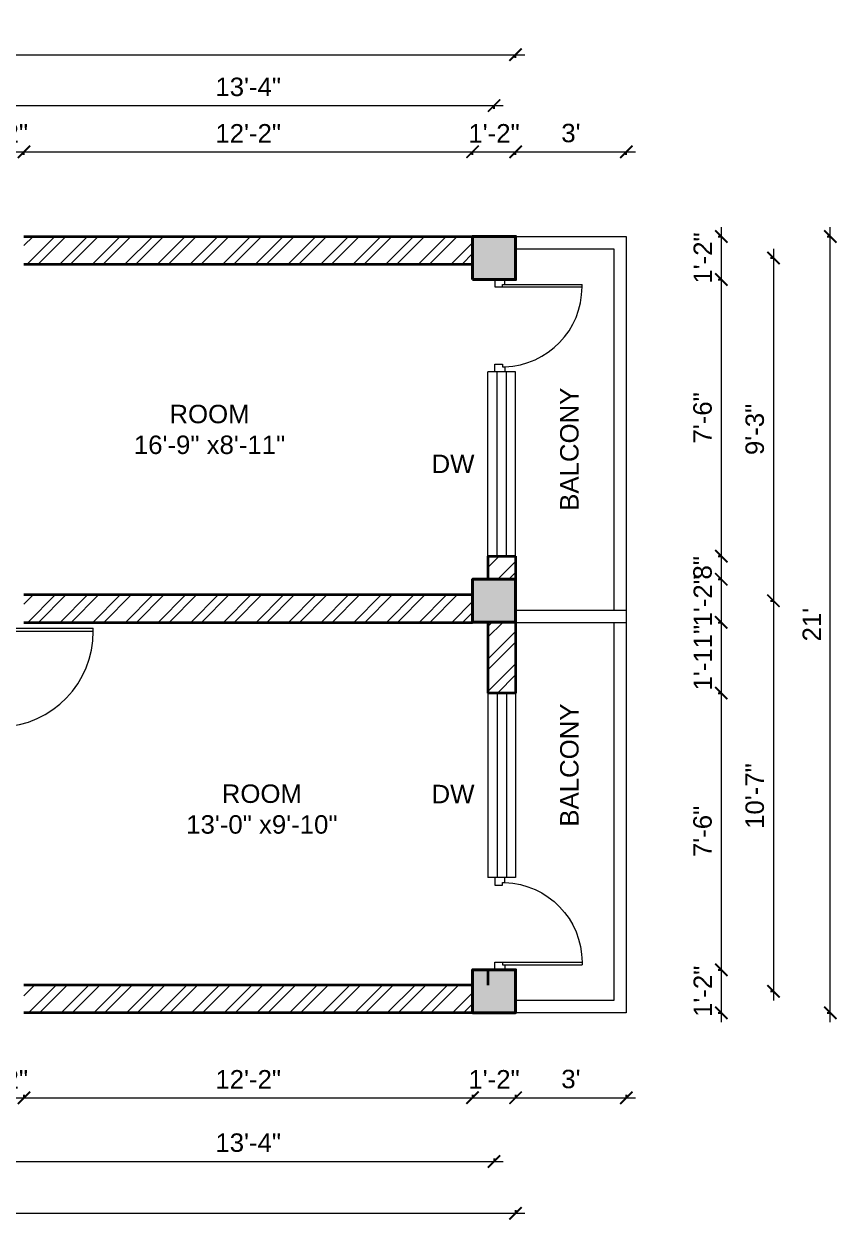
# Model space of a CAD drawing. Header units: inches. Extents: x -12071822 to 12321209, y -1222525 to 1319227.
# Drawn here: x 116787.4 to 117051.8, y 37212.5 to 37601.5 of the extents above; entities that cross this region are included whole.
import ezdxf

# ---------------------------------------------------------------- set-up
doc = ezdxf.new("R2010")
doc.units = ezdxf.units.IN
doc.header["$MEASUREMENT"] = 0
doc.header["$PDMODE"] = 35
for name, color, linetype, lineweight in [('Column', 181, 'Continuous', 40), ('Dimension', 130, 'Continuous', 9), ('Hatch', 9, 'Continuous', 9), ('Stairs', 61, 'Continuous', 18), ('TEXT', 255, 'Continuous', 35), ('Walls', 11, 'Continuous', 35), ('Windows', 151, 'Continuous', 15)]:
    doc.layers.add(name, color=color, linetype=linetype, lineweight=lineweight)
doc.styles.get("Standard").update_dxf_attribs({"font": 'arial.ttf'})
doc.dimstyles.get("Standard").update_dxf_attribs({"dimtxt": 6, "dimasz": 4, "dimexe": 0, "dimexo": 6, "dimgap": 3, "dimtad": 1, "dimdec": 0, "dimzin": 0, "dimdsep": 46, "dimlunit": 4, "dimtxsty": 'Standard', "dimblk": 'ARCHTICK', "dimcen": 0.09, "dimdle": 3, "dimclrd": 256, "dimadec": 0, "dimazin": 0, "dimtfac": 1, "dimtdec": 0, "dimtofl": 0, "dimtmove": 0, "dimatfit": 3, "dimfxl": 1, "dimfxlon": 1, "dimtolj": 1, "dimtzin": 0, "dimlwd": -1, "dimarcsym": 0})
pattern_1 = [(45, (-6139.794, -1273.291), (-5.30330086, 5.30330086), []), (45, (-6136.258, -1273.291), (-5.30330086, 5.30330086), [])]

# ---------------------------------------------------------------- blocks, each defined once
blk = doc.blocks.new('colm')
at = {"layer": 'Hatch'}
h = blk.add_hatch(color=256, dxfattribs=at)
h.dxf.hatch_style = 1
h.paths.add_polyline_path([(66705.71, 8319.73), (66705.71, 8307.73), (66717.71, 8307.73), (66717.71, 8319.73)])
at = {"layer": 'Column'}
blk.add_lwpolyline([(66705.71, 8307.73), (66717.71, 8307.73), (66717.71, 8319.73), (66705.71, 8319.73)], close=True, dxfattribs=at)
blk = doc.blocks.new('_ArchTick')
at = {"color": 0, "linetype": 'ByBlock', "const_width": 0.15}
blk.add_lwpolyline([(-0.5, -0.5), (0.5, 0.5)], dxfattribs=at)
blk = doc.blocks.new('*D1687')
at = {"layer": 'Defpoints', "color": 0, "transparency": 16777216}
for p in [(116787.43, 37559.94), (116773.43, 37532.41), (116787.43, 37532.41)]:
    blk.add_point(p, dxfattribs=at)
at = {"layer": 'Dimension', "transparency": 16777216}
blk.add_line((116770.43, 37559.94), (116790.43, 37559.94), dxfattribs=at)
at = {"layer": 'Dimension', "color": 0, "lineweight": -2, "transparency": 16777216}
for p, q in [((116773.43, 37558.94), (116773.43, 37559.94)), ((116787.43, 37558.94), (116787.43, 37559.94))]:
    blk.add_line(p, q, dxfattribs=at)
at = {"layer": 'Dimension', "transparency": 16777216, "xscale": 4, "yscale": 4, "zscale": 4, "rotation": 180}
blk.add_blockref('_ArchTick', (116773.43, 37559.94), dxfattribs=at)
at = {"layer": 'Dimension', "transparency": 16777216, "xscale": 4, "yscale": 4, "zscale": 4}
blk.add_blockref('_ArchTick', (116787.43, 37559.94), dxfattribs=at)
at = {"layer": 'Dimension', "color": 0, "lineweight": -2, "transparency": 16777216, "insert": (116780.43, 37565.96), "char_height": 6, "attachment_point": 5}
blk.add_mtext('\\A1;1\'-2"', dxfattribs=at)
blk = doc.blocks.new('*D1688')
at = {"layer": 'Defpoints', "color": 0, "transparency": 16777216}
for p in [(116933.3, 37559.94), (116787.43, 37532.41), (116933.3, 37532.41)]:
    blk.add_point(p, dxfattribs=at)
at = {"layer": 'Dimension', "transparency": 16777216}
blk.add_line((116784.43, 37559.94), (116936.3, 37559.94), dxfattribs=at)
at = {"layer": 'Dimension', "color": 0, "lineweight": -2, "transparency": 16777216}
for p, q in [((116787.43, 37558.94), (116787.43, 37559.94)), ((116933.3, 37558.94), (116933.3, 37559.94))]:
    blk.add_line(p, q, dxfattribs=at)
at = {"layer": 'Dimension', "transparency": 16777216, "xscale": 4, "yscale": 4, "zscale": 4, "rotation": 180}
blk.add_blockref('_ArchTick', (116787.43, 37559.94), dxfattribs=at)
at = {"layer": 'Dimension', "transparency": 16777216, "xscale": 4, "yscale": 4, "zscale": 4}
blk.add_blockref('_ArchTick', (116933.3, 37559.94), dxfattribs=at)
at = {"layer": 'Dimension', "color": 0, "lineweight": -2, "transparency": 16777216, "insert": (116860.36, 37565.96), "char_height": 6, "attachment_point": 5}
blk.add_mtext('\\A1;12\'-2"', dxfattribs=at)
blk = doc.blocks.new('*D1579')
at = {"layer": 'Defpoints', "color": 0, "transparency": 16777216}
for p in [(116947.3, 37559.94), (116933.3, 37532.41), (116947.3, 37532.41)]:
    blk.add_point(p, dxfattribs=at)
at = {"layer": 'Dimension', "transparency": 16777216}
blk.add_line((116930.3, 37559.94), (116950.3, 37559.94), dxfattribs=at)
at = {"layer": 'Dimension', "color": 0, "lineweight": -2, "transparency": 16777216}
for p, q in [((116933.3, 37558.94), (116933.3, 37559.94)), ((116947.3, 37558.94), (116947.3, 37559.94))]:
    blk.add_line(p, q, dxfattribs=at)
at = {"layer": 'Dimension', "transparency": 16777216, "xscale": 4, "yscale": 4, "zscale": 4, "rotation": 180}
blk.add_blockref('_ArchTick', (116933.3, 37559.94), dxfattribs=at)
at = {"layer": 'Dimension', "transparency": 16777216, "xscale": 4, "yscale": 4, "zscale": 4}
blk.add_blockref('_ArchTick', (116947.3, 37559.94), dxfattribs=at)
at = {"layer": 'Dimension', "color": 0, "lineweight": -2, "transparency": 16777216, "insert": (116940.3, 37565.96), "char_height": 6, "attachment_point": 5}
blk.add_mtext('\\A1;1\'-2"', dxfattribs=at)
blk = doc.blocks.new('*D1691')
at = {"layer": 'Defpoints', "color": 0, "transparency": 16777216}
for p in [(116940.3, 37574.96), (116780.43, 37532.41), (116940.3, 37532.41)]:
    blk.add_point(p, dxfattribs=at)
at = {"layer": 'Dimension', "transparency": 16777216}
blk.add_line((116777.43, 37574.96), (116943.3, 37574.96), dxfattribs=at)
at = {"layer": 'Dimension', "color": 0, "lineweight": -2, "transparency": 16777216}
for p, q in [((116780.43, 37573.96), (116780.43, 37574.96)), ((116940.3, 37573.96), (116940.3, 37574.96))]:
    blk.add_line(p, q, dxfattribs=at)
at = {"layer": 'Dimension', "transparency": 16777216, "xscale": 4, "yscale": 4, "zscale": 4, "rotation": 180}
blk.add_blockref('_ArchTick', (116780.43, 37574.96), dxfattribs=at)
at = {"layer": 'Dimension', "transparency": 16777216, "xscale": 4, "yscale": 4, "zscale": 4}
blk.add_blockref('_ArchTick', (116940.3, 37574.96), dxfattribs=at)
at = {"layer": 'Dimension', "color": 0, "lineweight": -2, "transparency": 16777216, "insert": (116860.36, 37581.03), "char_height": 6, "attachment_point": 5}
blk.add_mtext('\\A1;13\'-4"', dxfattribs=at)
blk = doc.blocks.new('*D1580')
at = {"layer": 'Defpoints', "color": 0, "transparency": 16777216}
for p in [(116947.3, 37591.53), (116447.61, 37532.41), (116947.3, 37532.41)]:
    blk.add_point(p, dxfattribs=at)
at = {"layer": 'Dimension', "transparency": 16777216}
blk.add_line((116444.61, 37591.53), (116950.3, 37591.53), dxfattribs=at)
at = {"layer": 'Dimension', "color": 0, "lineweight": -2, "transparency": 16777216}
for p, q in [((116447.61, 37590.53), (116447.61, 37591.53)), ((116947.3, 37590.53), (116947.3, 37591.53))]:
    blk.add_line(p, q, dxfattribs=at)
at = {"layer": 'Dimension', "transparency": 16777216, "xscale": 4, "yscale": 4, "zscale": 4, "rotation": 180}
blk.add_blockref('_ArchTick', (116447.61, 37591.53), dxfattribs=at)
at = {"layer": 'Dimension', "transparency": 16777216, "xscale": 4, "yscale": 4, "zscale": 4}
blk.add_blockref('_ArchTick', (116947.3, 37591.53), dxfattribs=at)
at = {"layer": 'Dimension', "color": 0, "lineweight": -2, "transparency": 16777216, "insert": (116697.45, 37597.6), "char_height": 6, "attachment_point": 5}
blk.add_mtext('\\A1;41\'-8"', dxfattribs=at)
blk = doc.blocks.new('*D1703')
at = {"layer": 'Defpoints', "color": 0, "transparency": 16777216}
for p in [(116773.43, 37279.91), (116787.43, 37279.91), (116787.43, 37252.28)]:
    blk.add_point(p, dxfattribs=at)
at = {"layer": 'Dimension', "transparency": 16777216}
blk.add_line((116770.43, 37252.28), (116790.43, 37252.28), dxfattribs=at)
at = {"layer": 'Dimension', "color": 0, "lineweight": -2, "transparency": 16777216}
for p, q in [((116773.43, 37253.28), (116773.43, 37252.28)), ((116787.43, 37253.28), (116787.43, 37252.28))]:
    blk.add_line(p, q, dxfattribs=at)
at = {"layer": 'Dimension', "transparency": 16777216, "xscale": 4, "yscale": 4, "zscale": 4, "rotation": 180}
blk.add_blockref('_ArchTick', (116773.43, 37252.28), dxfattribs=at)
at = {"layer": 'Dimension', "transparency": 16777216, "xscale": 4, "yscale": 4, "zscale": 4}
blk.add_blockref('_ArchTick', (116787.43, 37252.28), dxfattribs=at)
at = {"layer": 'Dimension', "color": 0, "lineweight": -2, "transparency": 16777216, "insert": (116780.43, 37258.29), "char_height": 6, "attachment_point": 5}
blk.add_mtext('\\A1;1\'-2"', dxfattribs=at)
blk = doc.blocks.new('*D1704')
at = {"layer": 'Defpoints', "color": 0, "transparency": 16777216}
for p in [(116787.43, 37279.91), (116933.3, 37279.91), (116933.3, 37252.28)]:
    blk.add_point(p, dxfattribs=at)
at = {"layer": 'Dimension', "transparency": 16777216}
blk.add_line((116784.43, 37252.28), (116936.3, 37252.28), dxfattribs=at)
at = {"layer": 'Dimension', "color": 0, "lineweight": -2, "transparency": 16777216}
for p, q in [((116787.43, 37253.28), (116787.43, 37252.28)), ((116933.3, 37253.28), (116933.3, 37252.28))]:
    blk.add_line(p, q, dxfattribs=at)
at = {"layer": 'Dimension', "transparency": 16777216, "xscale": 4, "yscale": 4, "zscale": 4, "rotation": 180}
blk.add_blockref('_ArchTick', (116787.43, 37252.28), dxfattribs=at)
at = {"layer": 'Dimension', "transparency": 16777216, "xscale": 4, "yscale": 4, "zscale": 4}
blk.add_blockref('_ArchTick', (116933.3, 37252.28), dxfattribs=at)
at = {"layer": 'Dimension', "color": 0, "lineweight": -2, "transparency": 16777216, "insert": (116860.36, 37258.29), "char_height": 6, "attachment_point": 5}
blk.add_mtext('\\A1;12\'-2"', dxfattribs=at)
blk = doc.blocks.new('*D1705')
at = {"layer": 'Defpoints', "color": 0, "transparency": 16777216}
for p in [(116933.3, 37279.91), (116947.3, 37279.91), (116947.3, 37252.28)]:
    blk.add_point(p, dxfattribs=at)
at = {"layer": 'Dimension', "transparency": 16777216}
blk.add_line((116930.3, 37252.28), (116950.3, 37252.28), dxfattribs=at)
at = {"layer": 'Dimension', "color": 0, "lineweight": -2, "transparency": 16777216}
for p, q in [((116933.3, 37253.28), (116933.3, 37252.28)), ((116947.3, 37253.28), (116947.3, 37252.28))]:
    blk.add_line(p, q, dxfattribs=at)
at = {"layer": 'Dimension', "transparency": 16777216, "xscale": 4, "yscale": 4, "zscale": 4, "rotation": 180}
blk.add_blockref('_ArchTick', (116933.3, 37252.28), dxfattribs=at)
at = {"layer": 'Dimension', "transparency": 16777216, "xscale": 4, "yscale": 4, "zscale": 4}
blk.add_blockref('_ArchTick', (116947.3, 37252.28), dxfattribs=at)
at = {"layer": 'Dimension', "color": 0, "lineweight": -2, "transparency": 16777216, "insert": (116940.3, 37258.29), "char_height": 6, "attachment_point": 5}
blk.add_mtext('\\A1;1\'-2"', dxfattribs=at)
blk = doc.blocks.new('*D1708')
at = {"layer": 'Defpoints', "color": 0, "transparency": 16777216}
for p in [(116780.43, 37279.91), (116940.3, 37279.91), (116940.3, 37231.58)]:
    blk.add_point(p, dxfattribs=at)
at = {"layer": 'Dimension', "transparency": 16777216}
blk.add_line((116777.43, 37231.58), (116943.3, 37231.58), dxfattribs=at)
at = {"layer": 'Dimension', "color": 0, "lineweight": -2, "transparency": 16777216}
for p, q in [((116780.43, 37232.58), (116780.43, 37231.58)), ((116940.3, 37232.58), (116940.3, 37231.58))]:
    blk.add_line(p, q, dxfattribs=at)
at = {"layer": 'Dimension', "transparency": 16777216, "xscale": 4, "yscale": 4, "zscale": 4, "rotation": 180}
blk.add_blockref('_ArchTick', (116780.43, 37231.58), dxfattribs=at)
at = {"layer": 'Dimension', "transparency": 16777216, "xscale": 4, "yscale": 4, "zscale": 4}
blk.add_blockref('_ArchTick', (116940.3, 37231.58), dxfattribs=at)
at = {"layer": 'Dimension', "color": 0, "lineweight": -2, "transparency": 16777216, "insert": (116860.36, 37237.65), "char_height": 6, "attachment_point": 5}
blk.add_mtext('\\A1;13\'-4"', dxfattribs=at)
blk = doc.blocks.new('*D1583')
at = {"layer": 'Defpoints', "color": 0, "transparency": 16777216}
for p in [(116447.61, 37356.91), (116947.3, 37279.91), (116947.3, 37214.71)]:
    blk.add_point(p, dxfattribs=at)
at = {"layer": 'Dimension', "color": 0, "lineweight": -2, "transparency": 16777216}
for p, q in [((116447.61, 37215.71), (116447.61, 37214.71)), ((116947.3, 37215.71), (116947.3, 37214.71))]:
    blk.add_line(p, q, dxfattribs=at)
at = {"layer": 'Dimension', "transparency": 16777216}
blk.add_line((116444.61, 37214.71), (116950.3, 37214.71), dxfattribs=at)
at = {"layer": 'Dimension', "transparency": 16777216, "xscale": 4, "yscale": 4, "zscale": 4, "rotation": 180}
blk.add_blockref('_ArchTick', (116447.61, 37214.71), dxfattribs=at)
at = {"layer": 'Dimension', "transparency": 16777216, "xscale": 4, "yscale": 4, "zscale": 4}
blk.add_blockref('_ArchTick', (116947.3, 37214.71), dxfattribs=at)
at = {"layer": 'Dimension', "color": 0, "lineweight": -2, "transparency": 16777216, "insert": (116697.45, 37220.78), "char_height": 6, "attachment_point": 5}
blk.add_mtext('\\A1;41\'-8"', dxfattribs=at)
blk = doc.blocks.new('*D1584')
at = {"layer": 'Defpoints', "color": 0, "transparency": 16777216}
for p in [(116947.3, 37532.41), (116947.3, 37518.41), (117014.19, 37518.41)]:
    blk.add_point(p, dxfattribs=at)
at = {"layer": 'Dimension', "transparency": 16777216}
blk.add_line((117014.19, 37535.41), (117014.19, 37515.41), dxfattribs=at)
at = {"layer": 'Dimension', "color": 0, "lineweight": -2, "transparency": 16777216}
for p, q in [((117013.19, 37532.41), (117014.19, 37532.41)), ((117013.19, 37518.41), (117014.19, 37518.41))]:
    blk.add_line(p, q, dxfattribs=at)
at = {"layer": 'Dimension', "transparency": 16777216, "xscale": 4, "yscale": 4, "zscale": 4}
for p, rotation in [((117014.19, 37532.41), 90), ((117014.19, 37518.41), 270)]:
    blk.add_blockref('_ArchTick', p, dxfattribs=dict(at, rotation=rotation))
at = {"layer": 'Dimension', "color": 0, "lineweight": -2, "transparency": 16777216, "insert": (117008.18, 37525.41), "char_height": 6, "attachment_point": 5, "rotation": 90}
blk.add_mtext('\\A1;1\'-2"', dxfattribs=at)
blk = doc.blocks.new('*D1585')
at = {"layer": 'Defpoints', "color": 0, "transparency": 16777216}
for p in [(116947.3, 37525.41), (116947.3, 37413.91), (117031.16, 37413.91)]:
    blk.add_point(p, dxfattribs=at)
at = {"layer": 'Dimension', "transparency": 16777216}
blk.add_line((117031.16, 37528.41), (117031.16, 37410.91), dxfattribs=at)
at = {"layer": 'Dimension', "color": 0, "lineweight": -2, "transparency": 16777216}
for p, q in [((117030.16, 37525.41), (117031.16, 37525.41)), ((117030.16, 37413.91), (117031.16, 37413.91))]:
    blk.add_line(p, q, dxfattribs=at)
at = {"layer": 'Dimension', "transparency": 16777216, "xscale": 4, "yscale": 4, "zscale": 4}
for p, rotation in [((117031.16, 37525.41), 90), ((117031.16, 37413.91), 270)]:
    blk.add_blockref('_ArchTick', p, dxfattribs=dict(at, rotation=rotation))
at = {"layer": 'Dimension', "color": 0, "lineweight": -2, "transparency": 16777216, "insert": (117025.1, 37469.66), "char_height": 6, "attachment_point": 5, "rotation": 90}
blk.add_mtext('\\A1;9\'-3"', dxfattribs=at)
blk = doc.blocks.new('*D1709')
at = {"layer": 'Defpoints', "color": 0, "transparency": 16777216}
for p in [(116947.3, 37413.91), (116947.3, 37286.91), (117031.16, 37286.91)]:
    blk.add_point(p, dxfattribs=at)
at = {"layer": 'Dimension', "color": 0, "lineweight": -2, "transparency": 16777216}
for p, q in [((117030.16, 37413.91), (117031.16, 37413.91)), ((117030.16, 37286.91), (117031.16, 37286.91))]:
    blk.add_line(p, q, dxfattribs=at)
at = {"layer": 'Dimension', "transparency": 16777216}
blk.add_line((117031.16, 37416.91), (117031.16, 37283.91), dxfattribs=at)
at = {"layer": 'Dimension', "transparency": 16777216, "xscale": 4, "yscale": 4, "zscale": 4}
for p, rotation in [((117031.16, 37413.91), 90), ((117031.16, 37286.91), 270)]:
    blk.add_blockref('_ArchTick', p, dxfattribs=dict(at, rotation=rotation))
at = {"layer": 'Dimension', "color": 0, "lineweight": -2, "transparency": 16777216, "insert": (117025.1, 37350.41), "char_height": 6, "attachment_point": 5, "rotation": 90}
blk.add_mtext('\\A1;10\'-7"', dxfattribs=at)
blk = doc.blocks.new('*D1586')
at = {"layer": 'Defpoints', "color": 0, "transparency": 16777216}
for p in [(116947.3, 37532.41), (117049.63, 37532.41), (116947.3, 37279.91)]:
    blk.add_point(p, dxfattribs=at)
at = {"layer": 'Dimension', "transparency": 16777216}
blk.add_line((117049.63, 37276.91), (117049.63, 37535.41), dxfattribs=at)
at = {"layer": 'Dimension', "color": 0, "lineweight": -2, "transparency": 16777216}
for p, q in [((117048.63, 37532.41), (117049.63, 37532.41)), ((117048.63, 37279.91), (117049.63, 37279.91))]:
    blk.add_line(p, q, dxfattribs=at)
at = {"layer": 'Dimension', "transparency": 16777216, "xscale": 4, "yscale": 4, "zscale": 4}
for p, rotation in [((117049.63, 37532.41), 90), ((117049.63, 37279.91), 270)]:
    blk.add_blockref('_ArchTick', p, dxfattribs=dict(at, rotation=rotation))
at = {"layer": 'Dimension', "color": 0, "lineweight": -2, "transparency": 16777216, "insert": (117043.62, 37406.16), "char_height": 6, "attachment_point": 5, "rotation": 90}
blk.add_mtext("\\A1;21'", dxfattribs=at)
blk = doc.blocks.new('GFFGS')
at = {"layer": 'Windows'}
for p, q in [((97915.22, 19628.63), (97915.22, 19658.74)), ((97916.19, 19658.74), (97915.22, 19658.74)), ((97916.19, 19627.65), (97916.19, 19658.77)), ((97915.22, 19628.63), (97913.27, 19628.63)), ((97913.27, 19628.63), (97913.27, 19624.73)), ((97915.22, 19627.65), (97915.22, 19628.63)), ((97916.19, 19627.65), (97915.22, 19627.65)), ((97916.19, 19624.73), (97916.19, 19627.65)), ((97946.35, 19624.73), (97946.35, 19627.65)), ((97946.35, 19627.65), (97947.32, 19627.65)), ((97947.32, 19627.65), (97947.32, 19628.63)), ((97947.32, 19628.63), (97949.27, 19628.63)), ((97949.27, 19628.63), (97949.27, 19624.73)), ((97913.27, 19624.73), (97916.19, 19624.73)), ((97949.27, 19624.73), (97946.35, 19624.73))]:
    blk.add_line(p, q, dxfattribs=at)
blk.add_arc((97916.25, 19627.66), 31.08, 1.7801, 90.1235, dxfattribs=at)
blk = doc.blocks.new('*D1712')
at = {"layer": 'Defpoints', "color": 0, "transparency": 16777216}
for p in [(116947.3, 37293.91), (116947.3, 37279.91), (117014.19, 37279.91)]:
    blk.add_point(p, dxfattribs=at)
at = {"layer": 'Dimension', "transparency": 16777216}
blk.add_line((117014.19, 37296.91), (117014.19, 37276.91), dxfattribs=at)
at = {"layer": 'Dimension', "color": 0, "lineweight": -2, "transparency": 16777216}
for p, q in [((117013.19, 37293.91), (117014.19, 37293.91)), ((117013.19, 37279.91), (117014.19, 37279.91))]:
    blk.add_line(p, q, dxfattribs=at)
at = {"layer": 'Dimension', "transparency": 16777216, "xscale": 4, "yscale": 4, "zscale": 4}
for p, rotation in [((117014.19, 37293.91), 90), ((117014.19, 37279.91), 270)]:
    blk.add_blockref('_ArchTick', p, dxfattribs=dict(at, rotation=rotation))
at = {"layer": 'Dimension', "color": 0, "transparency": 16777216, "insert": (117008.18, 37286.91), "char_height": 6, "attachment_point": 5, "rotation": 90}
blk.add_mtext('\\A1;1\'-2"', dxfattribs=at)
blk = doc.blocks.new('*D1589')
at = {"layer": 'Defpoints', "color": 0, "transparency": 16777216}
for p in [(116947.3, 37279.91), (116983.3, 37279.91), (116983.3, 37252.28)]:
    blk.add_point(p, dxfattribs=at)
at = {"layer": 'Dimension', "transparency": 16777216}
blk.add_line((116944.3, 37252.28), (116986.3, 37252.28), dxfattribs=at)
at = {"layer": 'Dimension', "color": 0, "lineweight": -2, "transparency": 16777216}
for p, q in [((116947.3, 37253.28), (116947.3, 37252.28)), ((116983.3, 37253.28), (116983.3, 37252.28))]:
    blk.add_line(p, q, dxfattribs=at)
at = {"layer": 'Dimension', "transparency": 16777216, "xscale": 4, "yscale": 4, "zscale": 4, "rotation": 180}
blk.add_blockref('_ArchTick', (116947.3, 37252.28), dxfattribs=at)
at = {"layer": 'Dimension', "transparency": 16777216, "xscale": 4, "yscale": 4, "zscale": 4}
blk.add_blockref('_ArchTick', (116983.3, 37252.28), dxfattribs=at)
at = {"layer": 'Dimension', "color": 0, "transparency": 16777216, "insert": (116965.3, 37258.34), "char_height": 6, "attachment_point": 5}
blk.add_mtext("\\A1;3'", dxfattribs=at)
blk = doc.blocks.new('*D1590')
at = {"layer": 'Defpoints', "color": 0, "transparency": 16777216}
for p in [(116983.3, 37559.94), (116947.3, 37532.41), (116983.3, 37532.41)]:
    blk.add_point(p, dxfattribs=at)
at = {"layer": 'Dimension', "transparency": 16777216}
blk.add_line((116944.3, 37559.94), (116986.3, 37559.94), dxfattribs=at)
at = {"layer": 'Dimension', "color": 0, "lineweight": -2, "transparency": 16777216}
for p, q in [((116947.3, 37558.94), (116947.3, 37559.94)), ((116983.3, 37558.94), (116983.3, 37559.94))]:
    blk.add_line(p, q, dxfattribs=at)
at = {"layer": 'Dimension', "transparency": 16777216, "xscale": 4, "yscale": 4, "zscale": 4, "rotation": 180}
blk.add_blockref('_ArchTick', (116947.3, 37559.94), dxfattribs=at)
at = {"layer": 'Dimension', "transparency": 16777216, "xscale": 4, "yscale": 4, "zscale": 4}
blk.add_blockref('_ArchTick', (116983.3, 37559.94), dxfattribs=at)
at = {"layer": 'Dimension', "color": 0, "transparency": 16777216, "insert": (116965.3, 37566.01), "char_height": 6, "attachment_point": 5}
blk.add_mtext("\\A1;3'", dxfattribs=at)
blk = doc.blocks.new('*D1591')
at = {"layer": 'Defpoints', "color": 0, "transparency": 16777216}
for p in [(116947.3, 37518.41), (116947.3, 37428.41), (117014.19, 37428.41)]:
    blk.add_point(p, dxfattribs=at)
at = {"layer": 'Dimension', "color": 0, "lineweight": -2, "transparency": 16777216}
for p, q in [((117013.19, 37518.41), (117014.19, 37518.41)), ((117013.19, 37428.41), (117014.19, 37428.41))]:
    blk.add_line(p, q, dxfattribs=at)
at = {"layer": 'Dimension', "transparency": 16777216}
blk.add_line((117014.19, 37521.41), (117014.19, 37425.41), dxfattribs=at)
at = {"layer": 'Dimension', "transparency": 16777216, "xscale": 4, "yscale": 4, "zscale": 4}
for p, rotation in [((117014.19, 37518.41), 90), ((117014.19, 37428.41), 270)]:
    blk.add_blockref('_ArchTick', p, dxfattribs=dict(at, rotation=rotation))
at = {"layer": 'Dimension', "color": 0, "transparency": 16777216, "insert": (117008.12, 37473.41), "char_height": 6, "attachment_point": 5, "rotation": 90}
blk.add_mtext('\\A1;7\'-6"', dxfattribs=at)
blk = doc.blocks.new('*D1592')
at = {"layer": 'Defpoints', "color": 0, "transparency": 16777216}
for p in [(116947.3, 37428.41), (116947.3, 37420.91), (117014.19, 37420.91)]:
    blk.add_point(p, dxfattribs=at)
at = {"layer": 'Dimension', "transparency": 16777216}
blk.add_line((117014.19, 37431.41), (117014.19, 37417.91), dxfattribs=at)
at = {"layer": 'Dimension', "color": 0, "lineweight": -2, "transparency": 16777216}
for p, q in [((117013.19, 37428.41), (117014.19, 37428.41)), ((117013.19, 37420.91), (117014.19, 37420.91))]:
    blk.add_line(p, q, dxfattribs=at)
at = {"layer": 'Dimension', "transparency": 16777216, "xscale": 4, "yscale": 4, "zscale": 4}
for p, rotation in [((117014.19, 37428.41), 90), ((117014.19, 37420.91), 270)]:
    blk.add_blockref('_ArchTick', p, dxfattribs=dict(at, rotation=rotation))
at = {"layer": 'Dimension', "color": 0, "transparency": 16777216, "insert": (117008.12, 37424.66), "char_height": 6, "attachment_point": 5, "rotation": 90}
blk.add_mtext('\\A1;8"', dxfattribs=at)
blk = doc.blocks.new('*D1593')
at = {"layer": 'Defpoints', "color": 0, "transparency": 16777216}
for p in [(116947.3, 37420.91), (116947.3, 37406.91), (117014.19, 37406.91)]:
    blk.add_point(p, dxfattribs=at)
at = {"layer": 'Dimension', "transparency": 16777216}
blk.add_line((117014.19, 37423.91), (117014.19, 37403.91), dxfattribs=at)
at = {"layer": 'Dimension', "color": 0, "lineweight": -2, "transparency": 16777216}
for p, q in [((117013.19, 37420.91), (117014.19, 37420.91)), ((117013.19, 37406.91), (117014.19, 37406.91))]:
    blk.add_line(p, q, dxfattribs=at)
at = {"layer": 'Dimension', "transparency": 16777216, "xscale": 4, "yscale": 4, "zscale": 4}
for p, rotation in [((117014.19, 37420.91), 90), ((117014.19, 37406.91), 270)]:
    blk.add_blockref('_ArchTick', p, dxfattribs=dict(at, rotation=rotation))
at = {"layer": 'Dimension', "color": 0, "transparency": 16777216, "insert": (117008.18, 37413.91), "char_height": 6, "attachment_point": 5, "rotation": 90}
blk.add_mtext('\\A1;1\'-2"', dxfattribs=at)
blk = doc.blocks.new('*D1594')
at = {"layer": 'Defpoints', "color": 0, "transparency": 16777216}
for p in [(116947.3, 37406.91), (116947.3, 37383.91), (117014.19, 37383.91)]:
    blk.add_point(p, dxfattribs=at)
at = {"layer": 'Dimension', "transparency": 16777216}
blk.add_line((117014.19, 37409.91), (117014.19, 37380.91), dxfattribs=at)
at = {"layer": 'Dimension', "color": 0, "lineweight": -2, "transparency": 16777216}
for p, q in [((117013.19, 37406.91), (117014.19, 37406.91)), ((117013.19, 37383.91), (117014.19, 37383.91))]:
    blk.add_line(p, q, dxfattribs=at)
at = {"layer": 'Dimension', "transparency": 16777216, "xscale": 4, "yscale": 4, "zscale": 4}
for p, rotation in [((117014.19, 37406.91), 90), ((117014.19, 37383.91), 270)]:
    blk.add_blockref('_ArchTick', p, dxfattribs=dict(at, rotation=rotation))
at = {"layer": 'Dimension', "color": 0, "transparency": 16777216, "insert": (117008.18, 37395.41), "char_height": 6, "attachment_point": 5, "rotation": 90}
blk.add_mtext('\\A1;1\'-11"', dxfattribs=at)
blk = doc.blocks.new('*D1595')
at = {"layer": 'Defpoints', "color": 0, "transparency": 16777216}
for p in [(116947.3, 37383.91), (116947.3, 37293.91), (117014.19, 37293.91)]:
    blk.add_point(p, dxfattribs=at)
at = {"layer": 'Dimension', "transparency": 16777216}
blk.add_line((117014.19, 37386.91), (117014.19, 37290.91), dxfattribs=at)
at = {"layer": 'Dimension', "color": 0, "lineweight": -2, "transparency": 16777216}
for p, q in [((117013.19, 37383.91), (117014.19, 37383.91)), ((117013.19, 37293.91), (117014.19, 37293.91))]:
    blk.add_line(p, q, dxfattribs=at)
at = {"layer": 'Dimension', "transparency": 16777216, "xscale": 4, "yscale": 4, "zscale": 4}
for p, rotation in [((117014.19, 37383.91), 90), ((117014.19, 37293.91), 270)]:
    blk.add_blockref('_ArchTick', p, dxfattribs=dict(at, rotation=rotation))
at = {"layer": 'Dimension', "color": 0, "transparency": 16777216, "insert": (117008.12, 37338.91), "char_height": 6, "attachment_point": 5, "rotation": 90}
blk.add_mtext('\\A1;7\'-6"', dxfattribs=at)

msp = doc.modelspace()

# ---------------------------------------------------------------- hatches: boundary and pattern name
at = {"layer": 'Hatch'}
h = msp.add_hatch(dxfattribs=at)
h.set_pattern_fill('ANSI32', color=256, scale=20)
h.set_pattern_definition(pattern_1)
h.paths.add_polyline_path([(116787.43, 37532.41), (116787.43, 37523.41), (116933.3, 37523.41), (116933.3, 37532.41)])
h = msp.add_hatch(dxfattribs=at)
h.set_pattern_fill('ANSI32', color=256, scale=20)
h.set_pattern_definition([(45, (-6138.794, -1273.291), (-5.30330086, 5.30330086), []), (45, (-6135.258, -1273.291), (-5.30330086, 5.30330086), [])])
h.paths.add_polyline_path([(116947.3, 37428.41), (116938.3, 37428.41), (116938.3, 37420.91), (116947.3, 37420.91)])
h = msp.add_hatch(dxfattribs=at)
h.set_pattern_fill('ANSI32', color=256, scale=20)
h.set_pattern_definition(pattern_1)
h.paths.add_polyline_path([(116933.3, 37406.91), (116933.3, 37415.91), (116787.43, 37415.91), (116787.43, 37406.91)])
h = msp.add_hatch(dxfattribs=at)
h.set_pattern_fill('ANSI32', color=256, scale=20)
h.set_pattern_definition([(45, (-8759.057, -564.577), (-5.30330086, 5.30330086), []), (45, (-8755.522, -564.577), (-5.30330086, 5.30330086), [])])
h.paths.add_polyline_path([(116947.3, 37406.91), (116938.3, 37406.91), (116938.3, 37383.91), (116947.3, 37383.91)])
h = msp.add_hatch(dxfattribs=at)
h.set_pattern_fill('ANSI32', color=256, scale=20)
h.set_pattern_definition(pattern_1)
h.paths.add_polyline_path([(116787.43, 37288.91), (116787.43, 37279.91), (116933.3, 37279.91), (116933.3, 37288.91)])

# ---------------------------------------------------------------- linework, layer by layer
at = {"layer": 'Stairs'}
for p, q in [((116947.3, 37532.41), (116983.3, 37532.41)), ((116983.3, 37532.41), (116983.3, 37410.91)), ((116947.3, 37528.41), (116979.3, 37528.41)), ((116979.3, 37528.41), (116979.3, 37410.91)), ((116947.3, 37410.91), (116983.3, 37410.91)), ((116983.3, 37410.91), (116983.3, 37406.91)), ((116947.3, 37406.91), (116983.3, 37406.91)), ((116979.3, 37406.91), (116979.3, 37283.91)), ((116983.3, 37406.91), (116983.3, 37279.91)), ((116979.3, 37283.91), (116947.3, 37283.91)), ((116983.3, 37279.91), (116947.3, 37279.91))]:
    msp.add_line(p, q, dxfattribs=at)
at = {"layer": 'Walls'}
for p, q in [((116787.43, 37532.41), (116933.3, 37532.41)), ((116787.43, 37523.41), (116933.3, 37523.41)), ((116938.3, 37428.41), (116938.3, 37420.91)), ((116938.3, 37428.41), (116947.3, 37428.41)), ((116947.3, 37428.41), (116947.3, 37420.91)), ((116787.43, 37415.91), (116933.3, 37415.91)), ((116787.43, 37406.91), (116933.3, 37406.91)), ((116938.3, 37406.91), (116938.3, 37383.91)), ((116947.3, 37406.91), (116947.3, 37383.91)), ((116947.3, 37383.91), (116938.3, 37383.91)), ((116938.3, 37293.91), (116938.3, 37288.91)), ((116947.3, 37293.91), (116947.3, 37279.91)), ((116933.3, 37288.91), (116787.43, 37288.91)), ((116933.3, 37279.91), (116787.43, 37279.91))]:
    msp.add_line(p, q, dxfattribs=at)
at = {"layer": 'Windows'}
for p, q in [((116938.3, 37428.41), (116938.3, 37488.41)), ((116947.3, 37488.41), (116938.3, 37488.41)), ((116941.3, 37428.41), (116941.3, 37488.41)), ((116944.3, 37428.41), (116944.3, 37488.41)), ((116947.3, 37428.41), (116947.3, 37488.41)), ((116938.3, 37383.91), (116938.3, 37323.91)), ((116941.3, 37383.91), (116941.3, 37323.91)), ((116944.3, 37383.91), (116944.3, 37323.91)), ((116947.3, 37383.91), (116947.3, 37323.91)), ((116947.3, 37323.91), (116938.3, 37323.91))]:
    msp.add_line(p, q, dxfattribs=at)

# ---------------------------------------------------------------- block references
at = {"layer": 'Column', "xscale": 1.166666666667879, "yscale": 1.166666666667879, "zscale": 1.166666666667879}
for p in [(39109.98, 27826.06), (39109.98, 27714.57), (39109.98, 27587.57)]:
    msp.add_blockref('colm', p, dxfattribs=at)
at = {"layer": 'Windows', "yscale": 0.8333333333333334, "zscale": 0.8333333333333334, "rotation": 270}
for p, xscale in [((100586.63, 119112.8), 0.8333333333333334), ((100586.63, -44300.48), -0.8333333333333334)]:
    msp.add_blockref('GFFGS', p, dxfattribs=dict(at, xscale=xscale))
at = {"layer": 'Windows', "rotation": 270}
msp.add_blockref('GFFGS', (97151.25, 135320.18), dxfattribs=at)

# ---------------------------------------------------------------- texts
at = {"layer": 'TEXT', "char_height": 6, "attachment_point": 3, "rotation": 90}
for insert in [(116961.78, 37483.25), (116961.78, 37380.51)]:
    msp.add_mtext_dynamic_manual_height_columns('BALCONY', width=42.6174, gutter_width=1, heights=[20.6], dxfattribs=dict(at, insert=insert))
at = {"layer": 'TEXT', "char_height": 6}
for s, width, heights, insert, attachment_point in [('\\pi29.7286;ROOM\\P\\pi18.16039;16\'-9" x8\'-11"', 84.2389, [17.84], (116805.01, 37461.57), 7), ('DW', 18.7269, [0], (116919.98, 37461.46), 1), ('\\pi29.7286;ROOM\\P\\pi18.16039;13\'-0" x9\'-10"', 84.2389, [0], (116822.03, 37338.09), 7), ('DW', 18.7269, [0], (116919.98, 37354.07), 1)]:
    msp.add_mtext_dynamic_manual_height_columns(s, width=width, gutter_width=1, heights=heights, dxfattribs=dict(at, insert=insert, attachment_point=attachment_point))

# ---------------------------------------------------------------- dimensions: what is measured, and where the dimension line sits
at = {"layer": 'Dimension', "lineweight": -2}
for base, p1, p2, picture, middle in [((116947.3, 37591.53), (116447.61, 37532.41), (116947.3, 37532.41), '*D1580', (116697.45, 37597.6)), ((116940.3, 37574.96), (116780.43, 37532.41), (116940.3, 37532.41), '*D1691', (116860.36, 37581.03)), ((116933.3, 37559.94), (116787.43, 37532.41), (116933.3, 37532.41), '*D1688', (116860.36, 37565.96)), ((116947.3, 37214.71), (116447.61, 37356.91), (116947.3, 37279.91), '*D1583', (116697.45, 37220.78)), ((116940.3, 37231.58), (116780.43, 37279.91), (116940.3, 37279.91), '*D1708', (116860.36, 37237.65)), ((116933.3, 37252.28), (116787.43, 37279.91), (116933.3, 37279.91), '*D1704', (116860.36, 37258.29))]:
    dim = msp.add_linear_dim(base=base, p1=p1, p2=p2, dimstyle='Standard', override={"dimtmove": 1}, dxfattribs=at)
    dim.commit()
    dim.dimension.update_dxf_attribs({"geometry": picture, "text_midpoint": middle})
for base, p1, p2, picture, middle in [((116787.43, 37559.94), (116773.43, 37532.41), (116787.43, 37532.41), '*D1687', (116780.43, 37559.94)), ((116947.3, 37559.94), (116933.3, 37532.41), (116947.3, 37532.41), '*D1579', (116940.3, 37559.94)), ((116787.43, 37252.28), (116773.43, 37279.91), (116787.43, 37279.91), '*D1703', (116780.43, 37252.28)), ((116947.3, 37252.28), (116933.3, 37279.91), (116947.3, 37279.91), '*D1705', (116940.3, 37252.28))]:
    dim = msp.add_linear_dim(base=base, p1=p1, p2=p2, dimstyle='Standard', override={"dimtmove": 1}, dxfattribs=at)
    dim.commit()
    dim.dimension.update_dxf_attribs({"geometry": picture, "text_midpoint": middle, "dimtype": 160})
at = {"layer": 'Dimension'}
for base, p1, p2, picture, middle in [((116983.3, 37559.94), (116947.3, 37532.41), (116983.3, 37532.41), '*D1590', (116965.3, 37566.01)), ((116983.3, 37252.28), (116947.3, 37279.91), (116983.3, 37279.91), '*D1589', (116965.3, 37258.34))]:
    dim = msp.add_linear_dim(base=base, p1=p1, p2=p2, dimstyle='Standard', override={"dimtmove": 1}, dxfattribs=at)
    dim.commit()
    dim.dimension.update_dxf_attribs({"geometry": picture, "text_midpoint": middle})
at = {"layer": 'Dimension', "lineweight": -2}
dim = msp.add_linear_dim(base=(117014.19, 37518.41), p1=(116947.3, 37532.41), p2=(116947.3, 37518.41), angle=90, dimstyle='Standard', override={"dimtmove": 1}, dxfattribs=at)
dim.commit()
dim.dimension.update_dxf_attribs({"geometry": '*D1584', "text_midpoint": (117014.19, 37525.41), "dimtype": 160})
for base, p1, p2, picture, middle in [((117049.6317, 37532.4109), (116947.3004, 37279.9134), (116947.3004, 37532.4109), '*D1586', (117043.6194, 37406.1621)), ((117031.1649, 37413.9134), (116947.3004, 37525.4109), (116947.3004, 37413.9134), '*D1585', (117025.0995, 37469.6621)), ((117031.16, 37286.91), (116947.3, 37413.91), (116947.3, 37286.91), '*D1709', (117025.1, 37350.41))]:
    dim = msp.add_linear_dim(base=base, p1=p1, p2=p2, angle=90, dimstyle='Standard', override={"dimtmove": 1}, dxfattribs=at)
    dim.commit()
    dim.dimension.update_dxf_attribs({"geometry": picture, "text_midpoint": middle})
at = {"layer": 'Dimension'}
for base, p1, p2, picture, middle in [((117014.19, 37428.41), (116947.3, 37518.41), (116947.3, 37428.41), '*D1591', (117008.12, 37473.41)), ((117014.19, 37293.91), (116947.3, 37383.91), (116947.3, 37293.91), '*D1595', (117008.12, 37338.91))]:
    dim = msp.add_linear_dim(base=base, p1=p1, p2=p2, angle=90, dimstyle='Standard', override={"dimtmove": 1}, dxfattribs=at)
    dim.commit()
    dim.dimension.update_dxf_attribs({"geometry": picture, "text_midpoint": middle})
for base, p1, p2, picture, middle in [((117014.18777453, 37420.91335039), (116947.30036473, 37428.41335039), (116947.30036473, 37420.91335039), '*D1592', (117014.18777453, 37424.66335039)), ((117014.19, 37406.91), (116947.3, 37420.91), (116947.3, 37406.91), '*D1593', (117014.19, 37413.91)), ((117014.19, 37383.91), (116947.3, 37406.91), (116947.3, 37383.91), '*D1594', (117014.19, 37395.41)), ((117014.19, 37279.91), (116947.3, 37293.91), (116947.3, 37279.91), '*D1712', (117014.19, 37286.91))]:
    dim = msp.add_linear_dim(base=base, p1=p1, p2=p2, angle=90, dimstyle='Standard', override={"dimtmove": 1}, dxfattribs=at)
    dim.commit()
    dim.dimension.update_dxf_attribs({"geometry": picture, "text_midpoint": middle, "dimtype": 160})

doc.saveas('drawing.dxf')
